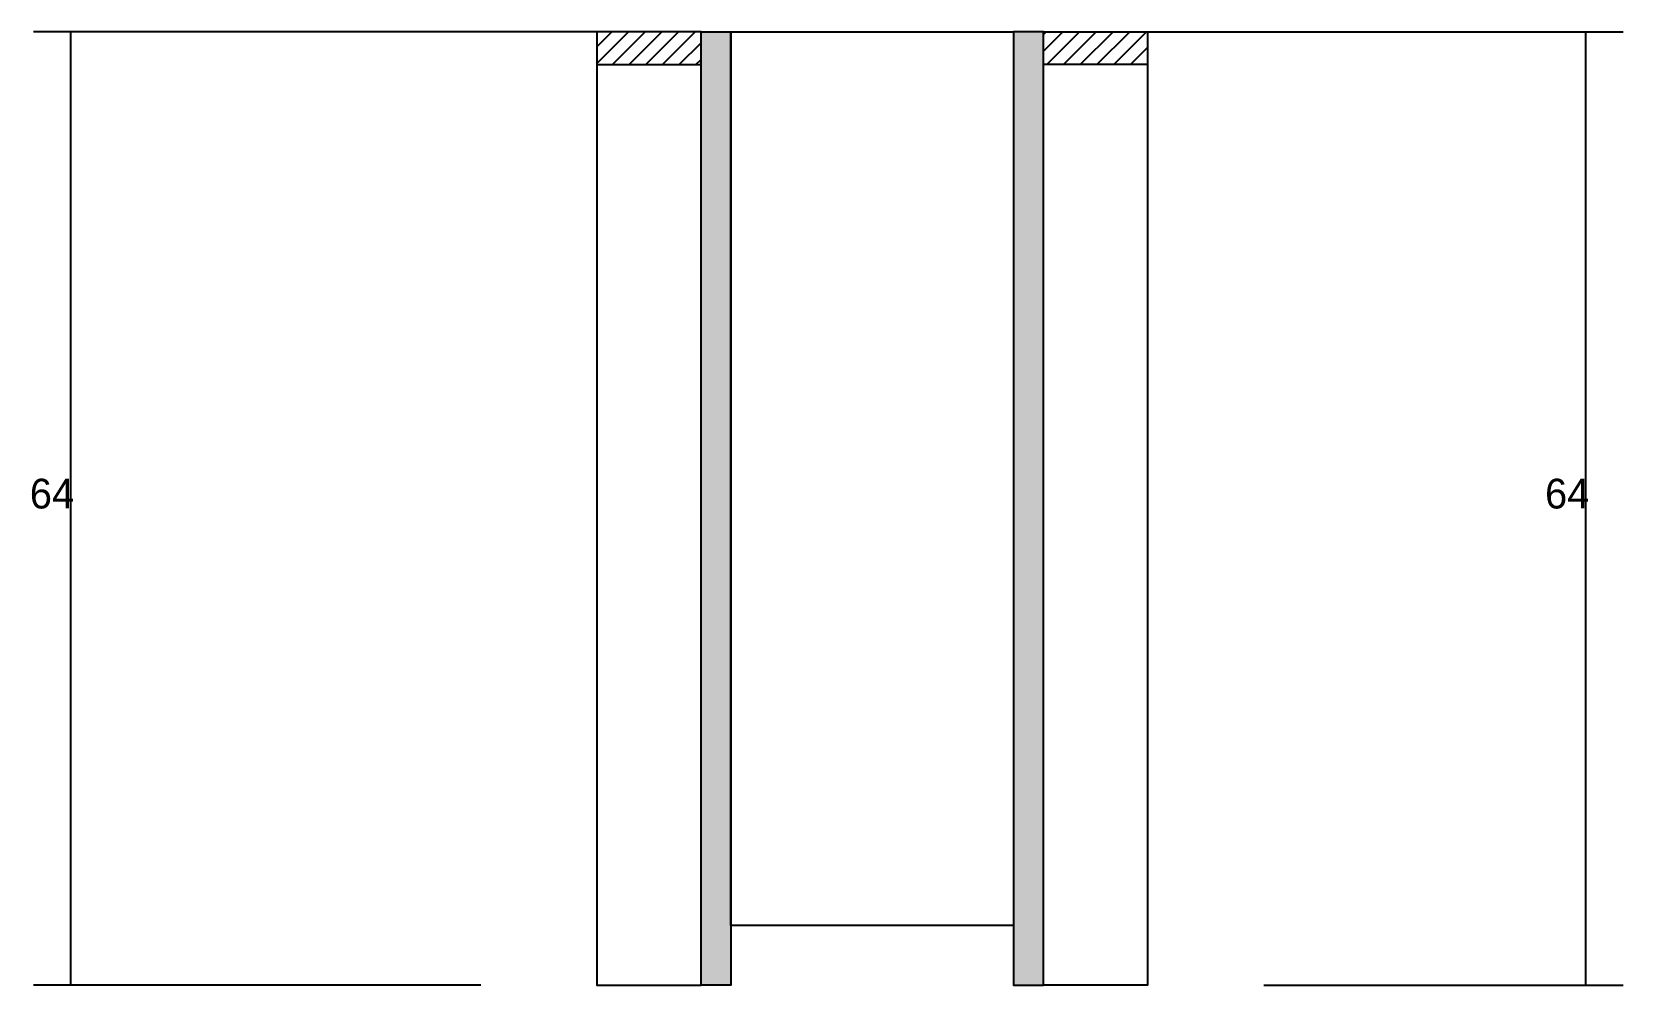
# Model space of a CAD drawing. Header units: metres. Extents: x 3217 to 5468, y 7871 to 9160.
# Drawn here: x 4532.9 to 4746.7, y 7870.6 to 7998.6 of the extents above; entities that cross this region are included whole.
import ezdxf

# ---------------------------------------------------------------- set-up
doc = ezdxf.new("R2010")
doc.units = ezdxf.units.M
for name, color, linetype in [('CONCRETO', 251, 'Continuous'), ('COTA', 4, 'Continuous'), ('Hachura', 253, 'Continuous'), ('Madeira', 126, 'Continuous'), ('Painéis', 200, 'Continuous')]:
    doc.layers.add(name, color=color, linetype=linetype)

msp = doc.modelspace()

# ---------------------------------------------------------------- hatches: boundary and pattern name
at = {"layer": 'Hachura'}
h = msp.add_hatch(dxfattribs=at)
h.set_pattern_fill('ANSI31', scale=0.5)
h.paths.add_polyline_path([(4622.8, 7994.2), (4622.8, 7998.6), (4622.8, 7998.6), (4608.8, 7998.6), (4608.8, 7998.6), (4608.8, 7994.2), (4608.8, 7994.2), (4622.8, 7994.2)])
h = msp.add_hatch(color=8, dxfattribs=at)
h.dxf.hatch_style = 1
h.paths.add_polyline_path([(4622.8, 7998.6), (4626.8, 7998.6), (4626.8, 7998.6), (4626.8, 7870.6), (4626.8, 7870.6), (4622.8, 7870.6), (4622.8, 7870.6), (4622.8, 7998.6)])
h = msp.add_hatch(color=8, dxfattribs=at)
h.dxf.hatch_style = 1
h.paths.add_polyline_path([(4668.8, 7998.6), (4664.8, 7998.6), (4664.8, 7998.6), (4664.8, 7870.6), (4664.8, 7870.6), (4668.8, 7870.6), (4668.8, 7870.6), (4668.8, 7998.6)])
h = msp.add_hatch(dxfattribs=at)
h.set_pattern_fill('ANSI31', scale=0.5)
h.paths.add_polyline_path([(4668.8, 7994.2), (4668.8, 7998.6), (4668.8, 7998.6), (4682.8, 7998.6), (4682.8, 7998.6), (4682.8, 7994.2), (4682.8, 7994.2), (4668.8, 7994.2)])

# ---------------------------------------------------------------- linework, layer by layer
at = {"layer": 'CONCRETO'}
msp.add_lwpolyline([(4626.8, 7998.6), (4626.8, 7998.6), (4664.8, 7998.6), (4664.8, 7970.6), (4664.8, 7970.6), (4664.8, 7878.6), (4626.8, 7878.6), (4626.8, 7998.6)], close=True, dxfattribs=at)
at = {"layer": 'COTA'}
for p, q in [((4608.8, 7998.6), (4533.1, 7998.6)), ((4538.1, 7870.6), (4538.1, 7998.6)), ((4682.8, 7998.6), (4746.7, 7998.6)), ((4741.7, 7870.6), (4741.7, 7998.6)), ((4593.2, 7870.6), (4533.1, 7870.6)), ((4698.4, 7870.6), (4746.7, 7870.6))]:
    msp.add_line(p, q, dxfattribs=at)
at = {"layer": 'Madeira'}
for points in [[(4622.8, 7994.2), (4622.8, 7998.6), (4608.8, 7998.6), (4608.8, 7994.2)], [(4622.8, 7998.6), (4608.8, 7998.6), (4608.8, 7870.6), (4622.8, 7870.6)], [(4668.8, 7994.2), (4668.8, 7998.6), (4682.8, 7998.6), (4682.8, 7994.2)], [(4668.8, 7998.6), (4682.8, 7998.6), (4682.8, 7870.6), (4668.8, 7870.6)]]:
    msp.add_lwpolyline(points, close=True, dxfattribs=at)
at = {"layer": 'Painéis'}
for points in [[(4622.8, 7998.6), (4626.8, 7998.6), (4626.8, 7870.6), (4622.8, 7870.6)], [(4668.8, 7998.6), (4664.8, 7998.6), (4664.8, 7870.6), (4668.8, 7870.6)]]:
    msp.add_lwpolyline(points, close=True, dxfattribs=at)

# ---------------------------------------------------------------- texts
at = {"layer": 'COTA'}
for p in [(4532.6, 7934.6), (4736.2, 7934.6)]:
    msp.add_text('64', height=4, dxfattribs=at).set_placement(p)

doc.saveas('drawing.dxf')
